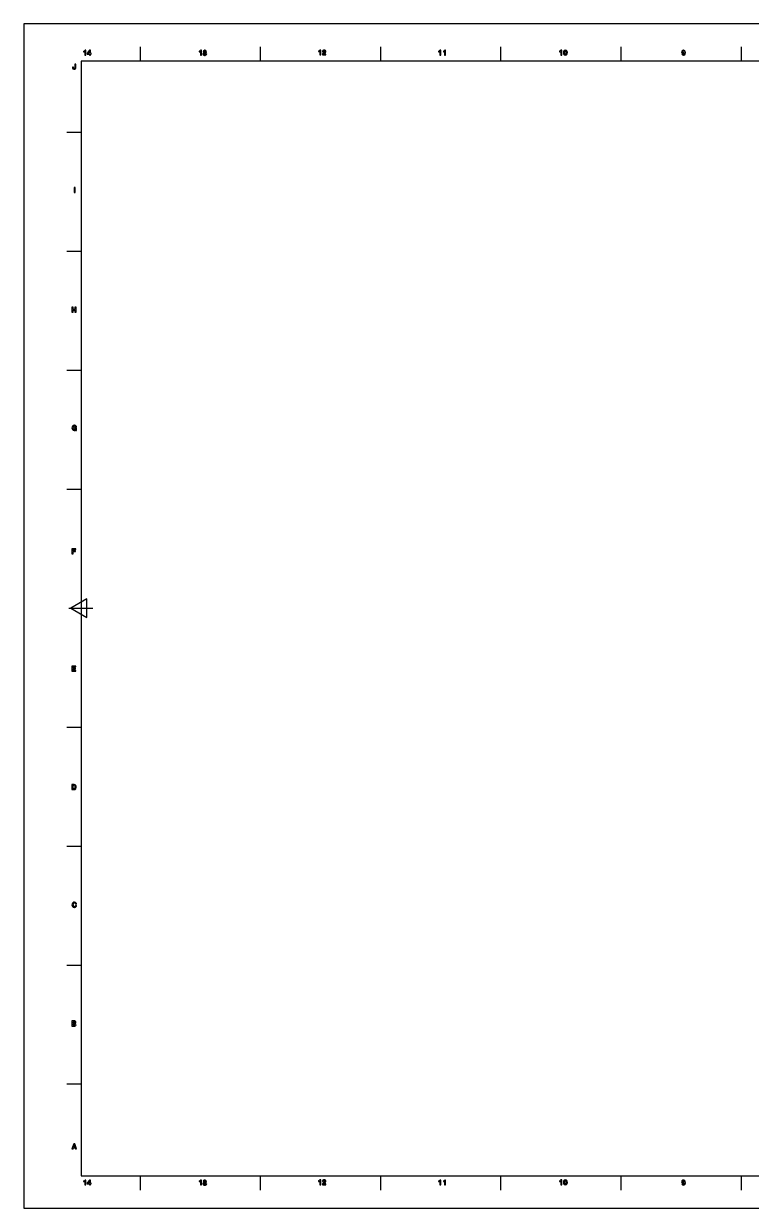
# Model space of a CAD drawing. Header units: millimetres. Extents: x 0 to 841, y 0 to 591.
# Drawn here: x 0 to 363, y 0 to 591 of the extents above; entities that cross this region are included whole.
import ezdxf

# ---------------------------------------------------------------- set-up
doc = ezdxf.new("R2010")
doc.units = ezdxf.units.MM
doc.header["$LTSCALE"] = 100
doc.header["$MEASUREMENT"] = 0
doc.layers.get('0').update_dxf_attribs({"linetype": 'CONTINUOUS'})

msp = doc.modelspace()

# ---------------------------------------------------------------- linework, layer by layer
at = {"color": 8, "linetype": 'Continuous'}
for p, q in [((58.26, 572.8), (58.26, 579.8)), ((118.24, 572.8), (118.24, 579.8)), ((178.22, 572.8), (178.22, 579.8)), ((238.2, 572.8), (238.2, 579.8)), ((298.17, 572.8), (298.17, 579.8)), ((358.15, 572.8), (358.15, 579.8)), ((29.91, 577.57), (29.91, 577.27)), ((29.91, 577.27), (30.56, 577.27)), ((30.56, 577.27), (30.56, 575.62)), ((30.56, 575.62), (31.06, 575.62)), ((31.06, 578.04), (30.6, 578.04)), ((31.06, 575.62), (31.06, 578.04)), ((32.79, 578.04), (31.69, 576.63)), ((31.69, 576.63), (31.69, 576.12)), ((31.69, 576.12), (32.79, 576.12)), ((32.12, 576.54), (32.79, 577.4)), ((32.79, 576.54), (32.12, 576.54)), ((33.29, 578.04), (32.79, 578.04)), ((32.79, 577.4), (32.79, 576.54)), ((32.79, 576.12), (32.79, 575.62)), ((32.79, 575.62), (33.29, 575.62)), ((33.29, 576.54), (33.29, 578.04)), ((33.62, 576.54), (33.29, 576.54)), ((33.29, 575.62), (33.29, 576.12)), ((33.29, 576.12), (33.62, 576.12)), ((33.62, 576.12), (33.62, 576.54)), ((87.54, 577.54), (87.54, 577.24)), ((87.54, 577.24), (88.19, 577.24)), ((88.19, 577.24), (88.19, 575.59)), ((88.19, 575.59), (88.69, 575.59)), ((88.69, 578.02), (88.23, 578.02)), ((88.69, 575.59), (88.69, 578.02)), ((89.9, 576.4), (89.47, 576.4)), ((89.53, 577.25), (89.98, 577.25)), ((90.33, 577.05), (90.18, 577.05)), ((90.18, 577.05), (90.18, 576.67)), ((90.18, 576.67), (90.35, 576.67)), ((147.11, 577.67), (147.11, 577.37)), ((147.11, 577.37), (147.76, 577.37)), ((147.76, 577.37), (147.76, 575.72)), ((147.76, 575.72), (148.26, 575.72)), ((148.26, 578.14), (147.8, 578.14)), ((148.26, 575.72), (148.26, 578.14)), ((149.08, 575.71), (150.83, 575.71)), ((149.11, 577.33), (149.11, 577.25)), ((149.11, 577.25), (149.57, 577.25)), ((150.07, 576.88), (149.55, 576.55)), ((150.83, 576.13), (149.65, 576.13)), ((149.77, 576.23), (150.43, 576.65)), ((149.96, 578.15), (149.93, 578.15)), ((150.83, 575.71), (150.83, 576.13)), ((207, 577.57), (207, 577.27)), ((207, 577.27), (207.65, 577.27)), ((207.65, 577.27), (207.65, 575.62)), ((207.65, 575.62), (208.15, 575.62)), ((208.15, 578.04), (207.69, 578.04)), ((208.15, 575.62), (208.15, 578.04)), ((209.43, 577.57), (209.43, 577.27)), ((209.43, 577.27), (210.08, 577.27)), ((210.08, 577.27), (210.08, 575.62)), ((210.08, 575.62), (210.58, 575.62)), ((210.58, 578.04), (210.12, 578.04)), ((210.58, 575.62), (210.58, 578.04)), ((267.34, 577.61), (267.34, 577.31)), ((267.34, 577.31), (267.99, 577.31)), ((267.99, 577.31), (267.99, 575.66)), ((267.99, 575.66), (268.49, 575.66)), ((268.49, 578.09), (268.03, 578.09)), ((268.49, 575.66), (268.49, 578.09)), ((328.83, 576.13), (328.44, 576.13)), ((329.26, 578.03), (329.16, 578.03)), ((329.21, 575.53), (329.31, 575.53)), ((24.41, 569.58), (24.41, 569.28)), ((24.88, 569.58), (24.41, 569.58)), ((24.88, 569.28), (24.88, 569.58)), ((26.03, 571.15), (25.5, 571.15)), ((25.5, 571.15), (25.5, 569.27)), ((26.03, 569.28), (26.03, 571.15)), ((21.55, 537.24), (28.55, 537.24)), ((25.76, 509.61), (25.23, 509.61)), ((25.23, 509.61), (25.23, 507.08)), ((25.76, 507.08), (25.76, 509.61)), ((25.23, 507.08), (25.76, 507.08)), ((21.55, 477.83), (28.55, 477.83)), ((24.61, 449.76), (24.08, 449.76)), ((24.08, 449.76), (24.08, 447.23)), ((24.61, 448.7), (24.61, 449.76)), ((26.11, 449.76), (25.58, 449.76)), ((25.58, 449.76), (25.58, 448.7)), ((26.11, 447.23), (26.11, 449.76)), ((24.08, 447.23), (24.61, 447.23)), ((25.58, 448.7), (24.61, 448.7)), ((24.61, 447.23), (24.61, 448.29)), ((24.61, 448.29), (25.58, 448.29)), ((25.58, 448.29), (25.58, 447.23)), ((25.58, 447.23), (26.11, 447.23)), ((21.55, 418.4), (28.55, 418.4)), ((25.34, 390.91), (25.19, 390.91)), ((25.23, 388.23), (25.34, 388.23)), ((26.39, 389.66), (25.36, 389.66)), ((25.36, 389.66), (25.36, 389.26)), ((25.36, 389.26), (25.95, 389.26)), ((25.86, 390.03), (26.39, 390.1)), ((25.95, 388.56), (25.97, 388.32)), ((25.97, 388.32), (26.39, 388.32)), ((26.39, 388.32), (26.39, 389.66)), ((21.55, 359.02), (28.55, 359.02)), ((25.96, 329.25), (24.08, 329.25)), ((24.08, 329.25), (24.08, 326.69)), ((24.08, 326.69), (24.61, 326.69)), ((24.61, 328.25), (24.61, 328.81)), ((24.61, 328.81), (25.96, 328.81)), ((25.8, 328.25), (24.61, 328.25)), ((24.61, 326.69), (24.61, 327.81)), ((24.61, 327.81), (25.8, 327.81)), ((25.8, 327.81), (25.8, 328.25)), ((25.96, 328.81), (25.96, 329.25)), ((25.95, 270.65), (24.08, 270.65)), ((24.08, 270.65), (24.08, 268.09)), ((24.08, 268.09), (25.95, 268.09)), ((24.61, 269.65), (24.61, 270.21)), ((24.61, 270.21), (25.95, 270.21)), ((25.79, 269.65), (24.61, 269.65)), ((24.61, 268.52), (24.61, 269.21)), ((24.61, 269.21), (25.79, 269.21)), ((25.95, 268.52), (24.61, 268.52)), ((25.79, 269.21), (25.79, 269.65)), ((25.95, 270.21), (25.95, 270.65)), ((25.95, 268.09), (25.95, 268.52)), ((21.55, 240.22), (28.55, 240.22)), ((25.15, 211.57), (24.08, 211.57)), ((24.08, 211.57), (24.08, 209.01)), ((24.08, 209.01), (25.11, 209.01)), ((24.61, 209.45), (24.61, 211.17)), ((24.61, 211.17), (25.06, 211.17)), ((25.05, 209.45), (24.61, 209.45)), ((21.55, 180.81), (28.55, 180.81)), ((25.34, 152.84), (25.19, 152.84)), ((25.23, 150.16), (25.34, 150.16)), ((25.86, 151.97), (26.39, 152.03)), ((26.39, 151.1), (25.86, 151.1)), ((21.55, 121.41), (28.55, 121.41)), ((25.46, 93.55), (24.08, 93.55)), ((24.08, 93.55), (24.08, 90.99)), ((24.08, 90.99), (25.46, 90.99)), ((24.61, 92.55), (24.61, 93.15)), ((24.61, 93.15), (25.27, 93.15)), ((25.27, 92.55), (24.61, 92.55)), ((24.61, 91.49), (24.61, 92.18)), ((24.61, 92.18), (25.27, 92.18)), ((25.27, 91.49), (24.61, 91.49)), ((28.55, 62), (21.55, 62)), ((24.99, 32.17), (24.08, 29.64)), ((24.08, 29.64), (24.61, 29.64)), ((24.61, 29.64), (24.78, 30.2)), ((24.78, 30.2), (25.7, 30.2)), ((24.89, 30.58), (25.24, 31.75)), ((25.58, 30.58), (24.89, 30.58)), ((25.49, 32.17), (24.99, 32.17)), ((25.24, 31.75), (25.58, 30.58)), ((26.39, 29.64), (25.49, 32.17)), ((25.7, 30.2), (25.86, 29.64)), ((25.86, 29.64), (26.39, 29.64)), ((29.91, 13.64), (29.91, 13.34)), ((29.91, 13.34), (30.56, 13.34)), ((30.56, 13.34), (30.56, 11.69)), ((31.06, 14.11), (30.6, 14.11)), ((31.06, 11.69), (31.06, 14.11)), ((32.79, 14.11), (31.69, 12.7)), ((31.69, 12.7), (31.69, 12.19)), ((31.69, 12.19), (32.79, 12.19)), ((32.12, 12.61), (32.79, 13.47)), ((32.79, 12.61), (32.12, 12.61)), ((33.29, 14.11), (32.79, 14.11)), ((32.79, 13.47), (32.79, 12.61)), ((32.79, 12.19), (32.79, 11.69)), ((33.29, 12.61), (33.29, 14.11)), ((33.62, 12.61), (33.29, 12.61)), ((33.29, 11.69), (33.29, 12.19)), ((33.29, 12.19), (33.62, 12.19)), ((33.62, 12.19), (33.62, 12.61)), ((58.26, 9), (58.26, 16)), ((87.54, 13.61), (87.54, 13.31)), ((87.54, 13.31), (88.19, 13.31)), ((88.19, 13.31), (88.19, 11.67)), ((88.69, 14.09), (88.23, 14.09)), ((88.69, 11.67), (88.69, 14.09)), ((89.9, 12.47), (89.47, 12.47)), ((89.53, 13.32), (89.98, 13.32)), ((90.33, 13.12), (90.18, 13.12)), ((90.18, 13.12), (90.18, 12.74)), ((90.18, 12.74), (90.35, 12.74)), ((118.24, 9), (118.24, 16)), ((147.11, 13.74), (147.11, 13.44)), ((147.11, 13.44), (147.76, 13.44)), ((147.76, 13.44), (147.76, 11.79)), ((148.26, 14.21), (147.8, 14.21)), ((148.26, 11.79), (148.26, 14.21)), ((149.11, 13.4), (149.11, 13.33)), ((149.11, 13.33), (149.57, 13.33)), ((150.07, 12.95), (149.55, 12.62)), ((150.83, 12.2), (149.65, 12.2)), ((149.77, 12.3), (150.43, 12.72)), ((149.96, 14.22), (149.93, 14.23)), ((150.83, 11.78), (150.83, 12.2)), ((178.22, 9), (178.22, 16)), ((207, 13.64), (207, 13.34)), ((207, 13.34), (207.65, 13.34)), ((207.65, 13.34), (207.65, 11.69)), ((208.15, 14.11), (207.69, 14.11)), ((208.15, 11.69), (208.15, 14.11)), ((209.43, 13.64), (209.43, 13.34)), ((209.43, 13.34), (210.08, 13.34)), ((210.08, 13.34), (210.08, 11.69)), ((210.58, 14.11), (210.12, 14.11)), ((210.58, 11.69), (210.58, 14.11)), ((238.2, 9), (238.2, 16)), ((267.34, 13.68), (267.34, 13.38)), ((267.34, 13.38), (267.99, 13.38)), ((267.99, 13.38), (267.99, 11.73)), ((268.49, 14.16), (268.03, 14.16)), ((268.49, 11.73), (268.49, 14.16)), ((298.17, 9), (298.17, 16)), ((328.83, 12.2), (328.44, 12.2)), ((329.26, 14.1), (329.16, 14.1)), ((358.15, 9), (358.15, 16)), ((30.56, 11.69), (31.06, 11.69)), ((32.79, 11.69), (33.29, 11.69)), ((88.19, 11.67), (88.69, 11.67)), ((147.76, 11.79), (148.26, 11.79)), ((149.08, 11.78), (150.83, 11.78)), ((207.65, 11.69), (208.15, 11.69)), ((210.08, 11.69), (210.58, 11.69)), ((267.99, 11.73), (268.49, 11.73)), ((329.21, 11.6), (329.31, 11.6))]:
    msp.add_line(p, q, dxfattribs=at)
at = {"color": 7, "linetype": 'Continuous'}
for p, q in [((31.54, 304.17), (23.55, 299.57)), ((31.54, 294.98), (31.54, 304.17)), ((23.55, 299.57), (31.54, 294.98))]:
    msp.add_line(p, q, dxfattribs=at)
at = {"color": 3}
msp.add_line((22.51, 299.62), (34.5, 299.62), dxfattribs=at)
at = {"color": 253, "linetype": 'Continuous'}
msp.add_lwpolyline([(841, 591.3), (0, 591.3), (0, 0), (841, 0)], close=True, dxfattribs=at)
at = {"color": 3, "linetype": 'Continuous'}
msp.add_lwpolyline([(818.85, 572.65), (28.7, 572.65), (28.7, 16.15), (818.85, 16.15)], close=True, dxfattribs=at)
at = {"color": 8, "linetype": 'Continuous'}
for centre, major_axis, start_param, end_param in [((29.53, 579.34), (1.28, 1.28), 4.135642, 4.388887), ((30.12, 578.17), (0.353, 0.353), 4.388787, 5.248324), ((87.16, 579.32), (1.28, 1.28), 4.135662, 4.388907), ((87.75, 578.14), (0.353, 0.353), 4.388836, 5.248373), ((90.2, 576.25), (0.53, 0.53), 2.152557, 2.356072), ((90.2, 576.25), (0.53, 0.53), 2.356258, 3.604924), ((90.28, 577.26), (-0.53, 0.53), -0.585657, 0.799008), ((90.48, 576.4), (-0.411, 0.411), 0.785281, 1.546304), ((90.38, 576.77), (0.919, 0.919), 3.604886, 3.927012), ((90.38, 577.25), (-0.283, 0.283), -1.227662, 0.785375), ((90.35, 576.27), (-0.283, 0.283), 1.546395, 3.421591), ((90.38, 576.77), (0.884, 0.884), 0.785468, 0.985186), ((90.33, 577.42), (0.265, 0.265), 3.927044, 5.127412), ((90.35, 576.27), (-0.283, 0.283), 3.421596, 5.497769), ((90.38, 576.77), (-0.883, 0.883), -0.937807, -0.785457), ((90.38, 576.77), (-0.919, 0.919), 2.356213, 2.681697), ((90.44, 577.38), (-0.18, 0.18), 3.55661, 5.055596), ((90.45, 577.26), (0.53, 0.53), 5.915451, 6.916225), ((90.7, 577.37), (0.337, 0.337), 3.926944, 5.915446), ((90.66, 576.24), (-0.464, 0.464), 4.386173, 5.429559), ((90.55, 576.25), (0.53, 0.53), 4.252434, 5.011339), ((90.66, 576.24), (-0.464, 0.464), 3.372327, 4.386168), ((146.73, 579.44), (-1.28, 1.28), 2.564889, 2.818135), ((147.32, 578.27), (0.353, 0.353), 4.388946, 5.248483), ((150.08, 575.71), (0.707, 0.707), 1.342026, 2.356212), ((149.93, 577.33), (-0.583, 0.583), -0.785419, 0.785379), ((149.98, 577.25), (-0.294, 0.294), 0.159149, 0.785261), ((149.93, 577.29), (0.247, 0.247), 5.486595, 8.01318), ((150.11, 575.71), (0.442, 0.442), 1.354083, 1.608398), ((149.96, 577.33), (-0.582, 0.582), 3.926321, 5.498891), ((149.83, 577.26), (-0.313, 0.313), 2.924573, 3.471256), ((149.75, 577.3), (-0.377, 0.377), 3.471338, 3.915927), ((149.95, 577.33), (-0.585, 0.585), 2.965915, 3.927037), ((206.62, 579.34), (-1.28, 1.28), 2.564799, 2.818044), ((207.21, 578.17), (-0.353, 0.353), 2.818199, 3.677736), ((209.05, 579.34), (-1.28, 1.28), 2.564822, 2.818067), ((209.64, 578.17), (-0.353, 0.353), 2.818077, 3.677614), ((266.96, 579.39), (1.28, 1.28), 4.135685, 4.388931), ((267.55, 578.21), (-0.353, 0.353), 2.818028, 3.677565), ((271.34, 576.87), (1.41, 1.41), 2.056325, 2.657877), ((270.34, 577.18), (-0.674, 0.674), -0.785348, 0.485561), ((270.34, 576.56), (-0.673, 0.673), 1.087024, 2.356149), ((271.84, 576.87), (-1.41, 1.41), 0.504094, 1.066702), ((270.33, 577.31), (0.301, 0.301), 5.779093, 8.358074), ((270.33, 576.44), (-0.301, 0.301), 1.066706, 3.645683), ((270.34, 577.18), (0.674, 0.674), 5.797659, 7.068568), ((270.34, 576.56), (-0.673, 0.673), 2.356205, 3.625331), ((268.82, 576.87), (-1.41, 1.41), 3.645687, 4.208295), ((269.34, 576.87), (-1.41, 1.41), 3.625305, 4.226864), ((329.16, 577.18), (-0.601, 0.601), -0.785448, 1.23258), ((329.11, 577.26), (0.597, 0.597), 2.908878, 4.728418), ((329.21, 576.33), (-0.566, 0.566), 1.038055, 2.356169), ((329.21, 577.23), (0.318, 0.318), 5.497787, 11.780972), ((329.16, 576.23), (0.247, 0.247), 2.64587, 3.589722), ((329.24, 576.44), (0.408, 0.408), 3.589836, 3.946256), ((329.24, 576.44), (-0.408, 0.408), 2.37534, 2.693312), ((329.26, 577.18), (0.601, 0.601), 6.126354, 7.068689), ((329.31, 576.33), (0.566, 0.566), 3.927, 4.847765), ((329.31, 576.23), (0.247, 0.247), 4.264172, 4.884671), ((329.11, 576.37), (0.424, 0.424), 4.884662, 5.335878), ((328.24, 576.56), (-1.05, 1.05), 3.737451, 4.002345), ((328.91, 576.93), (0.906, 0.906), 5.736661, 6.126286), ((329.19, 576.42), (-0.676, 0.676), 3.277118, 3.614064), ((328.31, 576.78), (-1.34, 1.34), 3.577802, 4.165806), ((25.1, 569.28), (0.486, 0.486), 2.357717, 3.783608), ((25.1, 569.28), (-0.155, 0.155), 0.78537, 2.262424), ((25.22, 570.15), (1.1, 1.1), 3.783601, 4.10793), ((25.22, 570.61), (-1.1, 1.1), 2.262308, 2.402002), ((25.28, 569.27), (0.155, 0.155), 3.97289, 5.497746), ((25.34, 569.28), (-0.487, 0.487), 2.587591, 3.92405), ((25.64, 389.57), (-1.1, 1.1), 0.187981, 0.785391), ((25.23, 389.85), (0.752, 0.752), 0.823676, 1.758777), ((25.28, 389.83), (0.451, 0.451), 0.796058, 2.094888), ((25.28, 389.82), (-0.453, 0.453), -1.412977, -0.774745), ((25.34, 389.85), (0.751, 0.751), 6.095201, 7.068588), ((25.37, 389.94), (0.353, 0.353), 5.689566, 6.441181), ((24.92, 389.57), (-1.1, 1.1), 4.275189, 4.524415), ((25.64, 389.57), (1.1, 1.1), 2.356193, 2.953599), ((25.23, 389.29), (-0.751, 0.751), 1.382812, 2.356199), ((26.14, 389.56), (-1.09, 1.09), 0.502054, 0.780686), ((26.14, 389.56), (-1.09, 1.09), 0.780647, 1.11952), ((25.28, 389.31), (-0.453, 0.453), 1.184246, 2.322306), ((25.28, 389.34), (0.479, 0.479), 3.893101, 5.370037), ((25.36, 388.92), (0.488, 0.488), 3.892702, 4.964125), ((25.05, 210.08), (0.442, 0.442), 3.927026, 5.227892), ((25.06, 210.54), (-0.442, 0.442), 4.162488, 5.497777), ((25.11, 210.01), (0.707, 0.707), 3.926966, 4.90874), ((25.15, 210.58), (-0.707, 0.707), 4.387572, 5.497803), ((24.14, 210.33), (-1.1, 1.1), 3.657022, 4.162463), ((24.64, 210.33), (-1.1, 1.1), 3.337995, 4.387584), ((25.64, 151.5), (-1.1, 1.1), 0.188057, 0.785467), ((25.64, 151.5), (1.1, 1.1), 2.356128, 2.953534), ((25.23, 151.78), (-0.752, 0.752), -0.205078, 0.187974), ((25.23, 151.22), (-0.751, 0.751), 1.382854, 2.356242), ((26.14, 151.49), (1.09, 1.09), 2.072708, 2.351339), ((26.14, 151.49), (1.09, 1.09), 2.351455, 2.690328), ((25.23, 151.78), (0.752, 0.752), 0.823693, 1.365743), ((25.28, 151.76), (-0.451, 0.451), -0.774737, 0.524092), ((25.28, 151.24), (0.453, 0.453), 2.755033, 3.893093), ((25.28, 151.24), (-0.456, 0.456), 2.327631, 2.39573), ((25.28, 151.76), (0.453, 0.453), 0.157788, 0.79602), ((25.28, 151.24), (0.456, 0.456), 3.966528, 4.575718), ((25.34, 151.78), (0.751, 0.751), 6.095191, 7.068578), ((25.34, 151.22), (0.751, 0.751), 3.926974, 4.900362), ((25.37, 151.87), (-0.353, 0.353), 4.118611, 4.870226), ((25.36, 151.13), (-0.353, 0.353), 3.004878, 3.863785), ((24.92, 151.5), (1.1, 1.1), 5.845958, 6.095184), ((25.33, 151.22), (0.758, 0.758), 4.902799, 5.377802), ((25.27, 92.85), (0.21, 0.21), 5.431733, 7.068582), ((25.27, 92.85), (0.21, 0.21), 3.927006, 5.431816), ((25.27, 91.83), (-0.243, 0.243), 3.962903, 5.497788), ((25.27, 91.83), (-0.243, 0.243), 2.356141, 3.962878), ((25.46, 92.96), (-0.42, 0.42), 2.335122, 3.491967), ((25.46, 91.68), (0.487, 0.487), 5.878909, 7.085647), ((25.46, 92.96), (-0.42, 0.42), 3.491852, 5.497772), ((25.46, 91.68), (-0.486, 0.486), 2.356199, 4.307501), ((29.53, 15.41), (-1.28, 1.28), 2.564845, 2.818091), ((30.12, 14.24), (0.353, 0.353), 4.388787, 5.248324), ((87.16, 15.39), (1.28, 1.28), 4.135662, 4.388907), ((87.75, 14.21), (-0.353, 0.353), 2.81804, 3.677577), ((90.2, 12.32), (0.53, 0.53), 2.152557, 2.356072), ((90.2, 12.32), (0.53, 0.53), 2.356258, 3.604924), ((90.28, 13.33), (-0.53, 0.53), -0.585657, 0.799008), ((90.48, 12.47), (-0.411, 0.411), 0.785281, 1.546304), ((90.38, 13.32), (0.283, 0.283), 0.343134, 2.356172), ((90.35, 12.34), (0.283, 0.283), 3.117191, 4.992387), ((90.38, 12.84), (0.884, 0.884), 0.785468, 0.985186), ((90.33, 13.49), (0.265, 0.265), 3.927044, 5.127412), ((90.35, 12.34), (0.283, 0.283), 4.992392, 7.068565), ((90.38, 12.84), (-0.883, 0.883), -0.937807, -0.785457), ((90.44, 13.45), (0.18, 0.18), 5.127406, 6.626393), ((90.45, 13.33), (-0.53, 0.53), 4.344655, 5.345429), ((90.7, 13.44), (0.337, 0.337), 3.926944, 5.915446), ((90.66, 12.31), (0.464, 0.464), 5.956969, 7.000355), ((90.55, 12.32), (0.53, 0.53), 4.252434, 5.011339), ((90.66, 12.31), (0.464, 0.464), 4.943123, 5.956964), ((146.73, 15.51), (-1.28, 1.28), 2.564889, 2.818135), ((147.32, 14.34), (0.353, 0.353), 4.388946, 5.248483), ((150.08, 11.78), (0.707, 0.707), 1.342026, 2.356212), ((149.93, 13.4), (0.583, 0.583), 0.785378, 2.356175), ((149.98, 13.33), (0.294, 0.294), 1.729946, 2.356058), ((149.93, 13.36), (0.247, 0.247), 5.486595, 8.01318), ((150.11, 11.78), (0.442, 0.442), 1.354083, 1.608398), ((149.96, 13.4), (-0.582, 0.582), 3.926321, 5.498891), ((149.83, 13.33), (0.313, 0.313), 4.49537, 5.042052), ((149.75, 13.37), (0.377, 0.377), 5.042135, 5.486723), ((149.95, 13.4), (-0.585, 0.585), 2.965915, 3.927037), ((206.62, 15.41), (1.28, 1.28), 4.135595, 4.38884), ((207.21, 14.24), (-0.353, 0.353), 2.818199, 3.677736), ((209.05, 15.41), (1.28, 1.28), 4.135618, 4.388864), ((209.64, 14.24), (0.353, 0.353), 4.388874, 5.248411), ((266.96, 15.46), (-1.28, 1.28), 2.564889, 2.818135), ((267.55, 14.28), (0.353, 0.353), 4.388824, 5.248362), ((271.34, 12.95), (1.41, 1.41), 2.056325, 2.657877), ((270.34, 13.25), (-0.674, 0.674), -0.785348, 0.485561), ((270.34, 12.63), (0.673, 0.673), 2.65782, 3.926946), ((271.84, 12.95), (1.41, 1.41), 2.07489, 2.637499), ((270.33, 13.38), (0.301, 0.301), 5.779093, 8.358074), ((270.33, 12.51), (-0.301, 0.301), 1.066706, 3.645683), ((270.34, 13.25), (-0.674, 0.674), 4.226862, 5.497771), ((270.34, 12.63), (-0.673, 0.673), 2.356205, 3.625331), ((268.82, 12.95), (1.41, 1.41), 5.216483, 5.779091), ((269.34, 12.95), (1.41, 1.41), 5.196101, 5.79766), ((329.16, 13.25), (-0.601, 0.601), -0.785448, 1.23258), ((329.11, 13.33), (0.597, 0.597), 2.908878, 4.728418), ((329.21, 12.4), (-0.566, 0.566), 1.038055, 2.356169), ((329.21, 13.3), (-0.318, 0.318), 3.926991, 10.210176), ((329.16, 12.3), (0.247, 0.247), 2.64587, 3.589722), ((329.24, 12.51), (-0.408, 0.408), 2.01904, 2.37546), ((329.24, 12.51), (0.408, 0.408), 3.946136, 4.264108), ((329.26, 13.25), (0.601, 0.601), 6.126354, 7.068689), ((329.31, 12.4), (-0.566, 0.566), 2.356204, 3.276968), ((329.31, 12.3), (0.247, 0.247), 4.264172, 4.884671), ((329.11, 12.44), (0.424, 0.424), 4.884662, 5.335878), ((328.24, 12.63), (-1.05, 1.05), 3.737451, 4.002345), ((328.91, 13), (-0.906, 0.906), 4.165864, 4.55549), ((329.19, 12.5), (-0.676, 0.676), 3.277118, 3.614064), ((328.31, 12.85), (-1.34, 1.34), 3.577802, 4.165806), ((90.38, 12.84), (-0.919, 0.919), 2.034089, 2.356216), ((90.38, 12.84), (0.919, 0.919), 3.927009, 4.252493)]:
    msp.add_ellipse(centre, major_axis=major_axis, ratio=1, start_param=start_param, end_param=end_param, dxfattribs=at)

doc.saveas('drawing.dxf')
